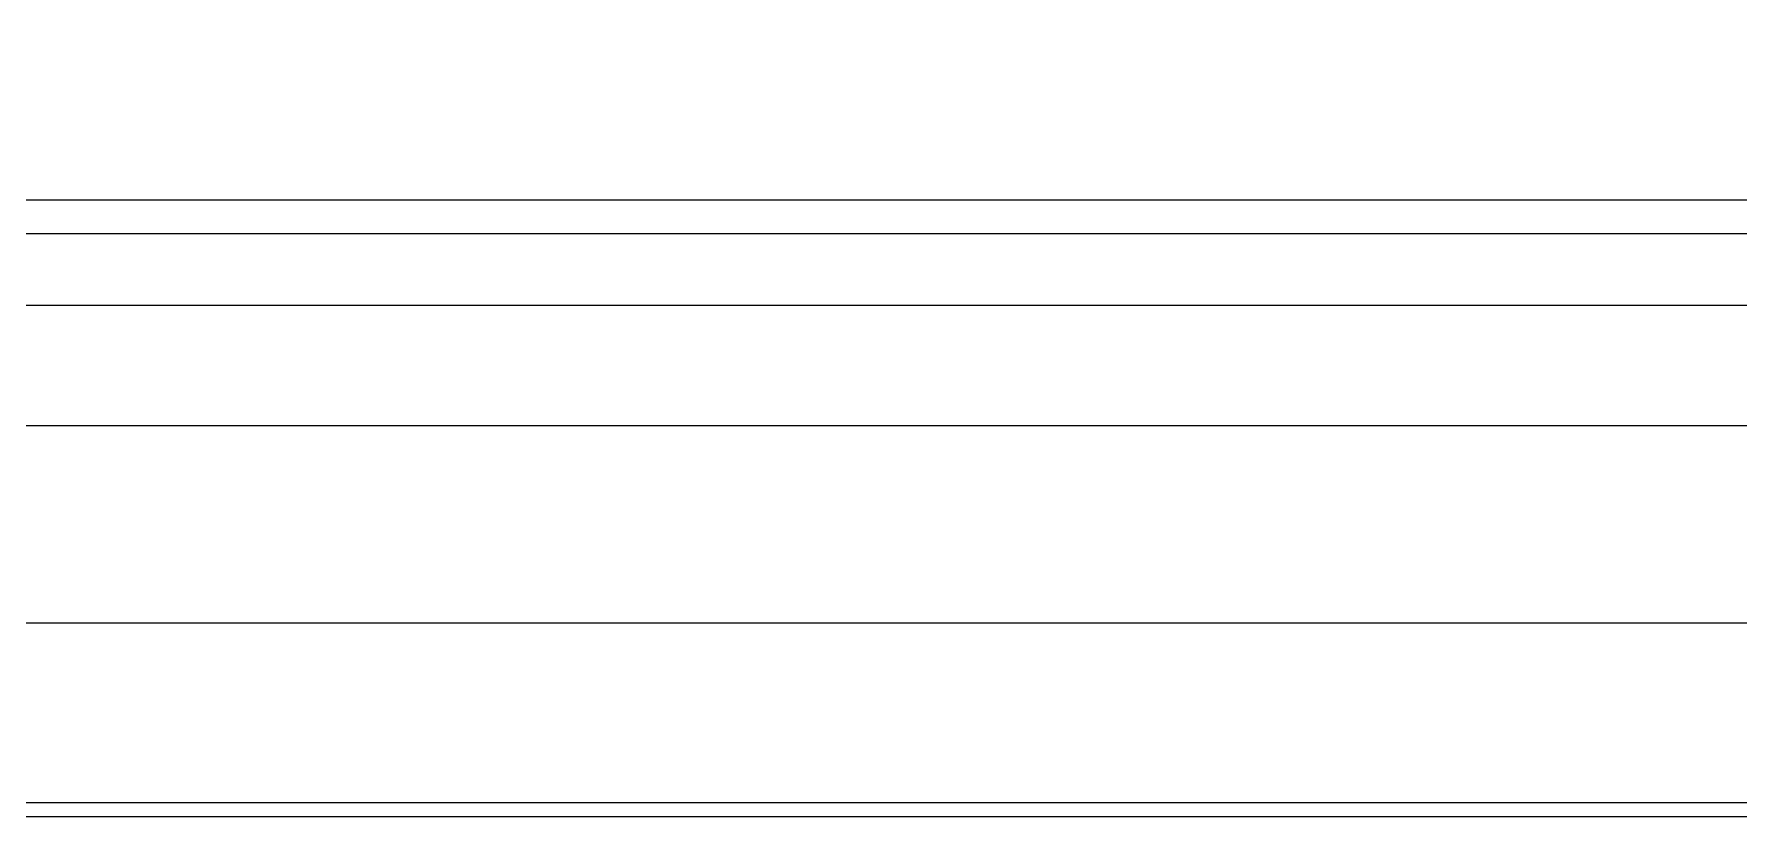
# Model space of a CAD drawing. Header units: millimetres. Extents: x 829698 to 839067, y 817400 to 823544.
# Drawn here: x 833062.3 to 833330.9, y 820155.1 to 820278.5 of the extents above; entities that cross this region are included whole.
import ezdxf

# ---------------------------------------------------------------- set-up
doc = ezdxf.new("R2010")
doc.units = ezdxf.units.MM
doc.layers.add('01-txt', color=7, linetype='Continuous', lineweight=20)
doc.layers.add('viewport', color=2, linetype='Continuous', lineweight=20, plot=False)

msp = doc.modelspace()

# ---------------------------------------------------------------- linework, layer by layer
at = {"layer": '01-txt', "ltscale": 4}
for p, q in [((832836.187, 820247.11), (835245.469, 820247.11)), ((832836.187, 820216.819), (835245.469, 820216.819)), ((832836.187, 820185.71), (835245.469, 820185.71)), ((832836.187, 820157.422), (835245.469, 820157.422))]:
    msp.add_line(p, q, dxfattribs=at)
at = {"layer": 'viewport', "color": 1, "ltscale": 4}
msp.add_lwpolyline([(835327.345, 820235.777), (832772.888, 820235.777), (832772.888, 820435.351), (835327.345, 820435.351)], close=True, dxfattribs=at)
at = {"layer": 'viewport', "ltscale": 4}
msp.add_lwpolyline([(832772.888, 820252.403), (835327.345, 820252.403), (835327.345, 820155.14), (832772.888, 820155.14)], close=True, dxfattribs=at)

doc.saveas('drawing.dxf')
